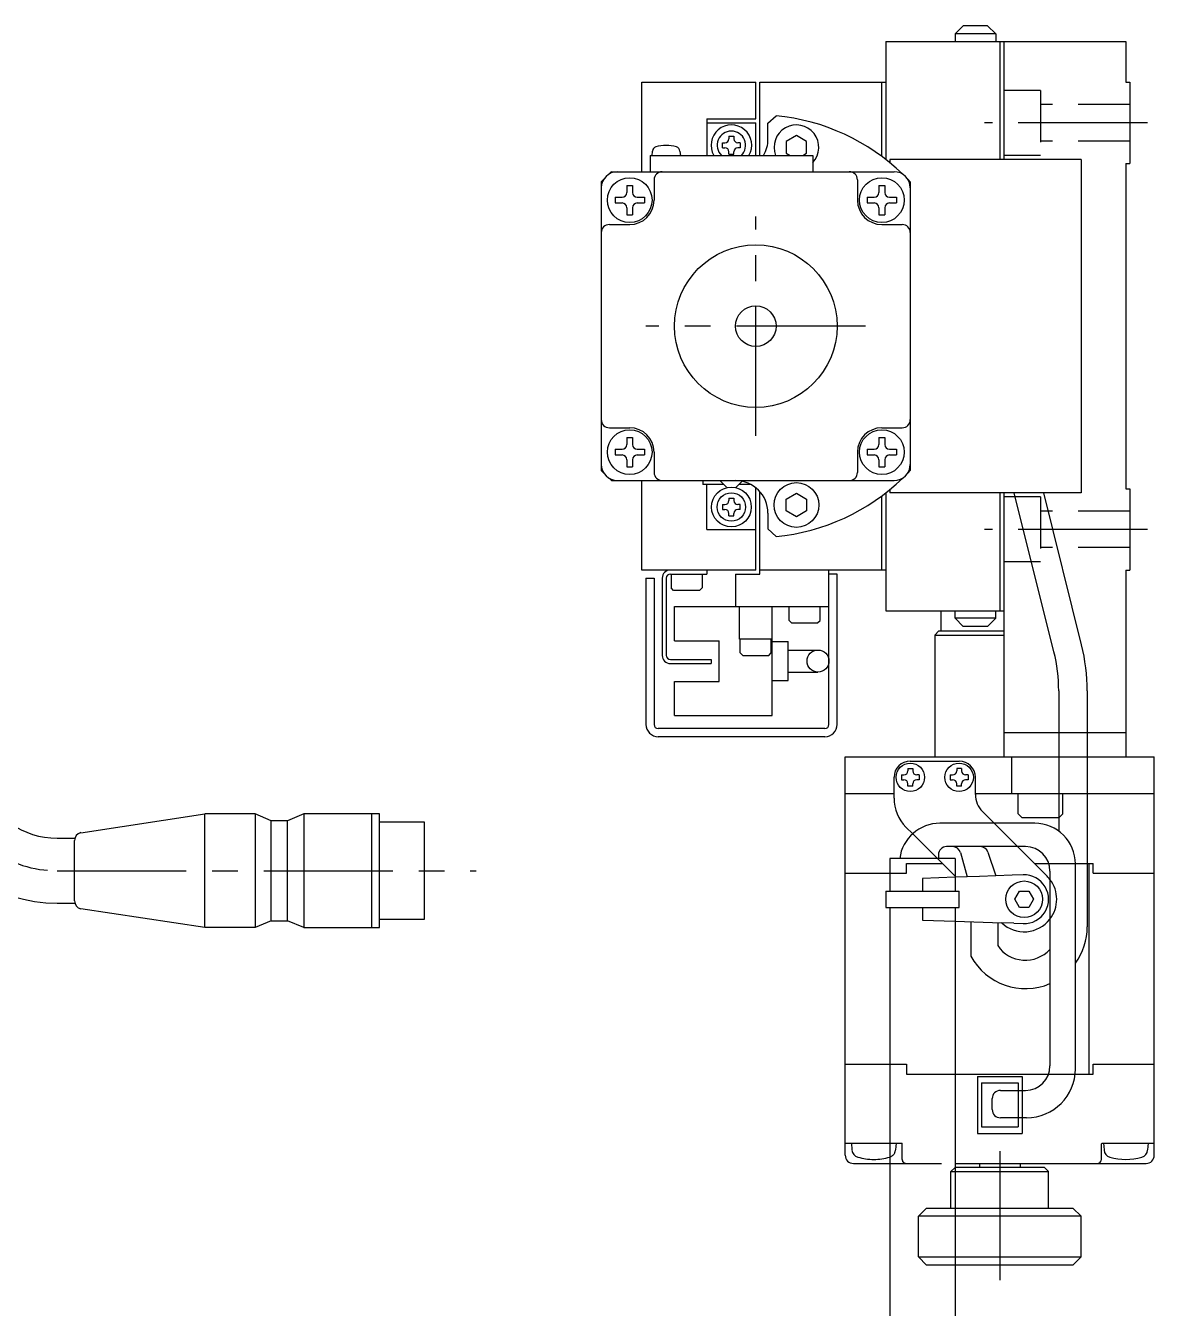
# Model space of a CAD drawing. Extents: x 0 to 411, y -8 to 418.
# Drawn here: x 271.9 to 410.6, y 145 to 302.7 of the extents above; entities that cross this region are included whole.
import ezdxf

# ---------------------------------------------------------------- set-up
doc = ezdxf.new("R2010")
doc.units = 0
doc.header["$LTSCALE"] = 0.5
doc.linetypes.add('CENTER', pattern=[50.8, 31.75, -6.35, 6.35, -6.35])
doc.linetypes.add('DASHED', pattern=[19.05, 12.7, -6.35])
for name, color, linetype in [('MSM_CENTER', 1, 'CENTER'), ('MSM_CONTINUOUS', 7, 'CONTINUOUS'), ('MSM_DASHED', 4, 'DASHED')]:
    doc.layers.add(name, color=color, linetype=linetype)

msp = doc.modelspace()

# ---------------------------------------------------------------- linework, layer by layer
at = {"layer": 'MSM_CENTER'}
for p, q in [((409.78, 290.78), (389.75, 290.78)), ((361.63, 252.28), (361.63, 279.28)), ((375.13, 265.78), (348.13, 265.78)), ((409.78, 240.78), (389.75, 240.78)), ((275.73, 198.79), (327.25, 198.79)), ((391.63, 164.28), (391.63, 147.84))]:
    msp.add_line(p, q, dxfattribs=at)
msp.add_arc((275.73, 212.79), 14, 200.1375, 270, dxfattribs=at)
at = {"layer": 'MSM_CONTINUOUS'}
for p, q in [((387.13, 302.74), (386.13, 301.74)), ((391.13, 301.74), (386.13, 301.74)), ((386.13, 301.74), (386.13, 300.78)), ((390.13, 302.74), (387.13, 302.74)), ((390.13, 302.74), (391.13, 301.74)), ((391.13, 301.74), (391.13, 300.78)), ((377.63, 300.78), (407.13, 300.78)), ((377.63, 300.78), (377.63, 286.28)), ((391.63, 300.78), (391.63, 286.28)), ((392.13, 300.78), (392.13, 286.28)), ((407.13, 300.78), (407.13, 295.78)), ((347.63, 295.78), (361.63, 295.78)), ((347.63, 284.78), (347.63, 295.78)), ((361.63, 291.28), (361.63, 295.78)), ((362.13, 295.78), (377.63, 295.78)), ((362.13, 286.78), (362.13, 295.78)), ((377.13, 286.66), (377.13, 295.78)), ((407.13, 295.78), (407.63, 295.78)), ((407.63, 295.78), (407.63, 285.78)), ((355.63, 291.28), (361.63, 291.28)), ((355.63, 291.28), (355.63, 286.78)), ((355.63, 290.78), (361.63, 290.78)), ((361.63, 286.78), (361.63, 290.78)), ((363.13, 290.74), (364.13, 291.66)), ((363.13, 288.78), (363.13, 290.74)), ((358.33, 289.13), (358.33, 288.83)), ((358.33, 289.13), (358.93, 289.13)), ((358.93, 289.13), (358.93, 288.83)), ((366.63, 289.23), (365.38, 288.5)), ((367.88, 288.5), (366.63, 289.23)), ((348.91, 287.32), (348.86, 286.72)), ((352.31, 287.31), (352.36, 286.72)), ((357.53, 288.33), (357.83, 288.33)), ((357.53, 287.73), (357.53, 288.33)), ((357.53, 287.73), (357.83, 287.73)), ((358.33, 286.93), (358.33, 287.23)), ((358.93, 286.93), (358.93, 287.23)), ((359.73, 288.33), (359.43, 288.33)), ((359.73, 287.73), (359.43, 287.73)), ((359.73, 288.33), (359.73, 287.73)), ((365.38, 288.5), (365.38, 287.06)), ((367.88, 287.06), (367.88, 288.5)), ((348.63, 286.78), (368.63, 286.78)), ((348.63, 286.78), (348.63, 284.78)), ((358.33, 286.93), (358.93, 286.93)), ((365.38, 287.06), (365.87, 286.78)), ((367.4, 286.78), (367.88, 287.06)), ((368.63, 286.78), (368.63, 284.78)), ((401.63, 286.28), (378.13, 286.28)), ((378.13, 286.28), (378.13, 285.88)), ((401.63, 286.28), (401.63, 245.28)), ((407.13, 285.78), (407.63, 285.78)), ((407.13, 285.78), (407.13, 245.78)), ((343.89, 284.78), (378.63, 284.78)), ((342.63, 283.53), (342.63, 248.04)), ((345.78, 283.08), (346.48, 283.08)), ((345.78, 283.08), (345.78, 282.21)), ((346.48, 283.08), (346.48, 282.21)), ((349.13, 283.78), (349.13, 281.28)), ((374.13, 283.78), (374.13, 281.28)), ((376.78, 283.08), (377.48, 283.08)), ((376.78, 283.08), (376.78, 282.21)), ((377.48, 283.08), (377.48, 282.21)), ((380.63, 283.53), (380.63, 248.04)), ((344.33, 281.63), (345.2, 281.63)), ((344.33, 281.63), (344.33, 280.93)), ((344.33, 280.93), (345.2, 280.93)), ((347.06, 281.63), (347.93, 281.63)), ((347.06, 280.93), (347.93, 280.93)), ((347.93, 281.63), (347.93, 280.93)), ((375.33, 281.63), (375.33, 280.93)), ((375.33, 281.63), (376.2, 281.63)), ((375.33, 280.93), (376.2, 280.93)), ((378.06, 281.63), (378.93, 281.63)), ((378.06, 280.93), (378.93, 280.93)), ((378.93, 281.63), (378.93, 280.93)), ((345.78, 280.35), (345.78, 279.48)), ((345.78, 279.48), (346.48, 279.48)), ((346.48, 280.35), (346.48, 279.48)), ((376.78, 280.35), (376.78, 279.48)), ((376.78, 279.48), (377.48, 279.48)), ((377.48, 280.35), (377.48, 279.48)), ((343.63, 278.28), (346.13, 278.28)), ((377.13, 278.28), (379.63, 278.28)), ((343.63, 253.28), (346.13, 253.28)), ((377.13, 253.28), (379.63, 253.28)), ((345.78, 252.08), (346.48, 252.08)), ((345.78, 252.08), (345.78, 251.21)), ((346.48, 252.08), (346.48, 251.21)), ((376.78, 252.08), (377.48, 252.08)), ((376.78, 252.08), (376.78, 251.21)), ((377.48, 252.08), (377.48, 251.21)), ((344.33, 250.63), (344.33, 249.93)), ((344.33, 250.63), (345.2, 250.63)), ((344.33, 249.93), (345.2, 249.93)), ((345.78, 249.35), (345.78, 248.48)), ((346.48, 249.35), (346.48, 248.48)), ((347.06, 250.63), (347.93, 250.63)), ((347.06, 249.93), (347.93, 249.93)), ((347.93, 250.63), (347.93, 249.93)), ((349.13, 250.28), (349.13, 247.78)), ((374.13, 250.28), (374.13, 247.78)), ((375.33, 250.63), (375.33, 249.93)), ((375.33, 250.63), (376.2, 250.63)), ((375.33, 249.93), (376.2, 249.93)), ((376.78, 249.35), (376.78, 248.48)), ((377.48, 249.35), (377.48, 248.48)), ((378.06, 250.63), (378.93, 250.63)), ((378.06, 249.93), (378.93, 249.93)), ((378.93, 250.63), (378.93, 249.93)), ((345.78, 248.48), (346.48, 248.48)), ((376.78, 248.48), (377.48, 248.48)), ((343.89, 246.78), (378.63, 246.78)), ((347.63, 235.78), (347.63, 246.78)), ((355.13, 246.78), (355.13, 246.28)), ((357.72, 246.28), (355.13, 246.28)), ((355.63, 240.78), (355.63, 246.28)), ((358.04, 245.96), (357.22, 246.78)), ((359.23, 245.96), (359.96, 246.7)), ((361.07, 246.28), (359.55, 246.28)), ((358.33, 244.63), (358.33, 244.33)), ((358.33, 244.63), (358.93, 244.63)), ((358.93, 244.63), (358.93, 244.33)), ((361.63, 235.78), (361.63, 245.91)), ((362.13, 235.28), (362.13, 245.43)), ((365.38, 244.5), (366.63, 245.23)), ((366.63, 245.23), (367.88, 244.5)), ((377.13, 235.78), (377.13, 244.91)), ((377.63, 245.29), (377.63, 230.78)), ((378.13, 245.69), (378.13, 245.28)), ((401.63, 245.28), (378.13, 245.28)), ((391.63, 245.28), (391.63, 230.78)), ((392.13, 245.28), (392.13, 212.78)), ((398.29, 225.73), (393.42, 245.28)), ((401.69, 226.58), (397.03, 245.28)), ((407.13, 245.78), (407.63, 245.78)), ((407.63, 245.78), (407.63, 235.78)), ((357.53, 243.83), (357.83, 243.83)), ((357.53, 243.83), (357.53, 243.23)), ((357.53, 243.23), (357.83, 243.23)), ((359.73, 243.83), (359.43, 243.83)), ((359.73, 243.23), (359.43, 243.23)), ((359.73, 243.23), (359.73, 243.83)), ((365.38, 243.06), (365.38, 244.5)), ((366.63, 242.34), (365.38, 243.06)), ((367.88, 243.06), (366.63, 242.34)), ((367.88, 244.5), (367.88, 243.06)), ((358.33, 242.43), (358.33, 242.73)), ((358.33, 242.43), (358.93, 242.43)), ((358.93, 242.43), (358.93, 242.73)), ((363.13, 242.78), (363.13, 240.83)), ((355.63, 240.78), (361.63, 240.78)), ((363.13, 240.83), (364.13, 239.9)), ((361.63, 235.78), (347.63, 235.78)), ((351.13, 235.28), (355.63, 235.28)), ((351.23, 235.28), (351.23, 233.58)), ((355.03, 235.28), (355.03, 233.58)), ((355.63, 235.78), (355.63, 235.28)), ((359.13, 235.28), (359.13, 231.28)), ((359.13, 235.28), (362.13, 235.28)), ((377.63, 235.78), (362.13, 235.78)), ((370.63, 216.78), (370.63, 235.78)), ((371.63, 235.28), (370.63, 235.28)), ((371.63, 216.78), (371.63, 235.28)), ((407.13, 235.78), (407.63, 235.78)), ((407.13, 235.78), (407.13, 212.78)), ((348.13, 234.78), (348.13, 216.78)), ((348.13, 234.78), (349.13, 234.78)), ((349.13, 234.78), (349.13, 216.78)), ((350.13, 234.78), (350.13, 225.28)), ((350.63, 234.78), (350.63, 225.28)), ((351.53, 233.28), (351.23, 233.58)), ((354.73, 233.28), (355.03, 233.58)), ((354.73, 233.28), (351.53, 233.28)), ((351.63, 227.08), (351.63, 231.28)), ((351.63, 231.28), (370.63, 231.28)), ((359.63, 227.28), (359.63, 231.28)), ((363.63, 217.88), (363.63, 231.28)), ((365.73, 229.58), (365.73, 231.28)), ((369.53, 229.58), (369.53, 231.28)), ((377.63, 230.78), (392.13, 230.78)), ((384.38, 230.78), (384.38, 228.28)), ((386.13, 229.84), (386.13, 230.8)), ((391.13, 229.84), (391.13, 230.8)), ((366.03, 229.28), (365.73, 229.58)), ((366.03, 229.28), (369.23, 229.28)), ((369.23, 229.28), (369.53, 229.58)), ((391.13, 229.84), (386.13, 229.84)), ((387.13, 228.84), (386.13, 229.84)), ((390.13, 228.84), (387.13, 228.84)), ((390.13, 228.84), (391.13, 229.84)), ((363.63, 227.28), (359.63, 227.28)), ((359.73, 225.58), (359.73, 227.28)), ((363.53, 225.58), (363.53, 227.28)), ((384.13, 228.28), (383.63, 227.78)), ((383.63, 227.78), (383.63, 212.78)), ((383.63, 227.78), (392.13, 227.78)), ((384.13, 228.28), (392.13, 228.28)), ((351.63, 227.08), (357.13, 227.08)), ((357.13, 222.08), (357.13, 227.08)), ((363.63, 226.98), (365.63, 226.98)), ((365.63, 222.18), (365.63, 226.98)), ((365.63, 225.93), (369.28, 225.93)), ((351.13, 224.78), (356.13, 224.78)), ((351.13, 224.28), (356.13, 224.28)), ((356.13, 224.78), (356.13, 224.28)), ((360.03, 225.28), (359.73, 225.58)), ((360.03, 225.28), (363.23, 225.28)), ((363.23, 225.28), (363.53, 225.58)), ((365.63, 223.23), (369.28, 223.23)), ((351.63, 222.08), (357.13, 222.08)), ((351.63, 217.88), (351.63, 222.08)), ((363.63, 222.18), (365.63, 222.18)), ((398.88, 220.9), (398.88, 203.67)), ((402.38, 220.9), (402.38, 191.89)), ((351.63, 217.88), (363.63, 217.88)), ((370.13, 216.28), (349.63, 216.28)), ((370.13, 215.28), (349.63, 215.28)), ((392.13, 215.78), (398.88, 215.78)), ((402.38, 215.78), (407.13, 215.78)), ((372.63, 163.78), (372.63, 212.78)), ((372.63, 212.78), (398.88, 212.78)), ((380.63, 212.28), (386.63, 212.28)), ((393.13, 208.28), (393.13, 212.78)), ((402.38, 212.78), (410.63, 212.78)), ((410.63, 163.78), (410.63, 212.78)), ((378.63, 207.7), (378.63, 210.28)), ((379.53, 210.58), (379.83, 210.58)), ((379.53, 210.58), (379.53, 209.98)), ((379.53, 209.98), (379.83, 209.98)), ((380.33, 211.38), (380.93, 211.38)), ((380.33, 211.38), (380.33, 211.08)), ((380.93, 211.38), (380.93, 211.08)), ((381.73, 210.58), (381.43, 210.58)), ((381.73, 209.98), (381.43, 209.98)), ((381.73, 210.58), (381.73, 209.98)), ((385.53, 210.58), (385.83, 210.58)), ((385.53, 210.58), (385.53, 209.98)), ((385.53, 209.98), (385.83, 209.98)), ((386.93, 211.38), (386.33, 211.38)), ((386.33, 211.38), (386.33, 211.08)), ((386.93, 211.38), (386.93, 211.08)), ((387.73, 210.58), (387.43, 210.58)), ((387.73, 209.98), (387.43, 209.98)), ((387.73, 210.58), (387.73, 209.98)), ((388.63, 208.18), (388.63, 210.28)), ((372.63, 208.28), (378.63, 208.28)), ((380.33, 209.18), (380.33, 209.48)), ((380.93, 209.18), (380.33, 209.18)), ((380.93, 209.18), (380.93, 209.48)), ((386.33, 209.18), (386.33, 209.48)), ((386.93, 209.18), (386.33, 209.18)), ((386.93, 209.18), (386.93, 209.48)), ((388.63, 208.28), (398.88, 208.28)), ((393.88, 205.78), (393.88, 208.28)), ((402.38, 208.28), (410.63, 208.28)), ((278.64, 203.47), (293.87, 205.79)), ((293.87, 191.79), (293.87, 205.79)), ((300.06, 205.79), (293.87, 205.79)), ((302.06, 204.94), (300.06, 205.79)), ((300.06, 205.79), (300.06, 191.79)), ((306.06, 205.79), (304.06, 204.94)), ((306.06, 205.79), (306.06, 191.79)), ((315.37, 205.79), (306.06, 205.79)), ((314.37, 205.79), (314.37, 191.79)), ((315.37, 191.79), (315.37, 205.79)), ((389.51, 206.06), (390.94, 204.63)), ((393.88, 205.78), (394.38, 205.28)), ((398.88, 205.28), (394.38, 205.28)), ((304.06, 204.94), (302.06, 204.94)), ((302.06, 192.64), (302.06, 204.94)), ((304.06, 192.64), (304.06, 204.94)), ((315.37, 204.79), (320.87, 204.79)), ((320.87, 204.79), (320.87, 192.79)), ((380.1, 204.16), (380.93, 203.33)), ((395.93, 204.63), (384.28, 204.63)), ((275.73, 202.79), (277.91, 202.79)), ((277.87, 195.07), (277.87, 202.5)), ((384.08, 200.75), (384.08, 200.28)), ((394.8, 201.75), (385.08, 201.75)), ((386.79, 201.02), (387.64, 198.04)), ((390.17, 201.07), (391.14, 198.16)), ((393.83, 201.75), (397.46, 198.11)), ((386.13, 200.28), (378.13, 200.28)), ((378.13, 200.28), (378.13, 196.28)), ((386.13, 200.28), (386.13, 196.28)), ((395.89, 199.68), (397.65, 199.68)), ((400.93, 174.4), (400.93, 199.63)), ((402.38, 199.68), (403.13, 199.68)), ((402.63, 173.78), (402.63, 199.68)), ((403.13, 198.48), (403.13, 199.68)), ((372.63, 198.48), (378.13, 198.48)), ((386.13, 198.13), (386.27, 197.99)), ((389.14, 198.09), (386.13, 197.99)), ((393.14, 198.23), (389.14, 198.09)), ((394.53, 198.28), (393.14, 198.23)), ((397.8, 198.75), (397.8, 174.77)), ((403.13, 198.48), (410.63, 198.48)), ((377.63, 196.28), (386.63, 196.28)), ((377.63, 196.28), (377.63, 194.28)), ((386.63, 194.28), (386.63, 196.28)), ((393.48, 195.28), (394.06, 196.28)), ((394.06, 196.28), (395.21, 196.28)), ((395.21, 196.28), (395.79, 195.28)), ((275.73, 194.79), (277.91, 194.79)), ((293.87, 191.79), (278.64, 194.1)), ((377.63, 194.28), (386.63, 194.28)), ((378.13, 194.28), (378.13, 132.13)), ((386.13, 194.28), (386.13, 136.75)), ((394.06, 194.28), (393.48, 195.28)), ((395.21, 194.28), (394.06, 194.28)), ((395.79, 195.28), (395.21, 194.28)), ((302.06, 192.64), (300.06, 191.79)), ((302.06, 192.64), (304.06, 192.64)), ((306.06, 191.79), (304.06, 192.64)), ((320.87, 192.79), (315.37, 192.79)), ((386.13, 192.58), (391.89, 192.38)), ((388.08, 192.51), (388.08, 188.29)), ((300.06, 191.79), (293.87, 191.79)), ((306.06, 191.79), (315.37, 191.79)), ((391.38, 192.4), (391.38, 189.57)), ((393.37, 192.33), (391.89, 192.38)), ((393.37, 192.33), (394.53, 192.29)), ((372.63, 174.98), (378.13, 174.98)), ((386.13, 173.78), (403.13, 173.78)), ((403.13, 173.78), (403.13, 174.98)), ((403.13, 174.98), (410.63, 174.98)), ((388.88, 173.48), (388.88, 166.48)), ((388.88, 173.48), (394.38, 173.48)), ((389.38, 172.68), (393.88, 172.68)), ((389.38, 172.68), (389.38, 167.28)), ((393.88, 172.68), (393.88, 171.77)), ((394.38, 173.48), (394.38, 171.77)), ((390.7, 169.4), (390.7, 170.77)), ((391.7, 171.77), (394.8, 171.77)), ((389.38, 167.28), (393.88, 167.28)), ((394.93, 168.4), (391.7, 168.4)), ((393.88, 168.4), (393.88, 167.28)), ((394.38, 168.4), (394.38, 166.48)), ((388.88, 166.48), (394.38, 166.48)), ((372.63, 165.28), (378.13, 165.28)), ((373.38, 165.28), (373.46, 164.44)), ((404.13, 163.28), (404.13, 165.18)), ((404.23, 165.28), (410.63, 165.28)), ((404.38, 165.28), (404.46, 164.44)), ((409.88, 165.28), (409.81, 164.44)), ((373.63, 162.78), (378.13, 162.78)), ((386.13, 162.78), (409.63, 162.78)), ((389.13, 162.78), (389.13, 162.28)), ((394.13, 162.78), (394.13, 162.28)), ((397.13, 162.28), (386.13, 162.28)), ((386.13, 161.78), (397.63, 161.78)), ((397.13, 162.28), (397.63, 161.78)), ((397.63, 157.28), (397.63, 161.78)), ((386.13, 157.28), (400.63, 157.28)), ((401.63, 156.28), (386.13, 156.28)), ((400.63, 157.28), (401.63, 156.28)), ((401.63, 151.28), (401.63, 156.28)), ((386.13, 151.28), (401.63, 151.28)), ((400.63, 150.28), (386.13, 150.28)), ((401.63, 151.28), (400.63, 150.28))]:
    msp.add_line(p, q, dxfattribs=at)
for centre, radius in [((346.13, 281.28), 2.75), ((377.13, 281.28), 2.75), ((361.63, 265.78), 10), ((361.63, 265.78), 2.5), ((346.13, 250.28), 2.75), ((377.13, 250.28), 2.75), ((366.63, 243.78), 2.75), ((358.63, 243.53), 2.44), ((358.63, 243.53), 1.75), ((369.28, 224.58), 1.35), ((380.63, 210.28), 1.75), ((386.63, 210.28), 1.75), ((394.63, 195.28), 2.25)]:
    msp.add_circle(centre, radius, dxfattribs=at)
for centre, radius, start, end in [((358.63, 288.03), 2.5, 329.9999, 210.0001), ((366.63, 287.78), 2.75, 316.6582, 201.3237), ((361.63, 265.78), 26, 45.9303, 84.4888), ((358.63, 288.03), 1.75, 314.4152, 225.5848), ((357.83, 288.83), 0.5, 270, 0), ((359.43, 288.83), 0.5, 180, 270), ((359.13, 288.78), 4, 330, 0), ((349.49, 287.27), 0.58, 106.5873, 175), ((350.61, 283.52), 4.5, 73.6123, 106.5873), ((351.71, 287.26), 0.6, 5, 73.6123), ((357.83, 287.23), 0.5, 0, 90), ((359.43, 287.23), 0.5, 90, 180), ((344.63, 282.78), 2, 90, 180), ((361.63, 265.78), 26, 133.0491, 134.0697), ((350.13, 283.78), 1, 90, 180), ((373.13, 283.78), 1, 0, 90), ((378.63, 282.78), 2, 0, 90), ((361.63, 265.78), 26, 135.9303, 136.9509), ((361.63, 265.78), 26, 43.0491, 44.0697), ((345.2, 282.21), 0.579, 270, 0), ((345.2, 280.35), 0.579, 0, 90), ((346.13, 281.28), 3, 270, 0), ((347.06, 282.21), 0.579, 180, 270), ((347.06, 280.35), 0.579, 90, 180), ((377.13, 281.28), 3, 180, 270), ((376.2, 282.21), 0.579, 270, 0), ((376.2, 280.35), 0.579, 0, 90), ((378.06, 282.21), 0.579, 180, 270), ((378.06, 280.35), 0.579, 90, 180), ((343.63, 277.28), 1, 90, 180), ((379.63, 277.28), 1, 0, 90), ((343.63, 254.28), 1, 180, 270), ((379.63, 254.28), 1, 270, 0), ((346.13, 250.28), 3, 0, 90), ((377.13, 250.28), 3, 90, 180), ((345.2, 251.21), 0.579, 270, 0), ((347.06, 251.21), 0.579, 180, 270), ((376.2, 251.21), 0.579, 270, 0), ((378.06, 251.21), 0.579, 180, 270), ((345.2, 249.35), 0.579, 0, 90), ((347.06, 249.35), 0.579, 90, 180), ((376.2, 249.35), 0.579, 0, 90), ((378.06, 249.35), 0.579, 90, 180), ((344.63, 248.78), 2, 180, 270), ((361.63, 265.78), 26, 223.0491, 224.0697), ((350.13, 247.78), 1, 180, 270), ((373.13, 247.78), 1, 270, 0), ((378.63, 248.78), 2, 270, 0), ((361.63, 265.78), 26, 315.9303, 316.9509), ((361.63, 265.78), 26, 225.9303, 226.9509), ((359.13, 242.78), 4, 0, 90), ((361.63, 265.78), 26, 275.5112, 314.0697), ((357.83, 244.33), 0.5, 270, 0), ((357.83, 242.73), 0.5, 0, 90), ((359.43, 244.33), 0.5, 180, 270), ((359.43, 242.73), 0.5, 90, 180), ((351.13, 234.78), 1, 90, 180), ((351.13, 234.78), 0.5, 90, 180), ((378.88, 220.9), 20, 0, 13.987), ((378.88, 220.9), 23.5, 0, 13.987), ((351.13, 225.28), 1, 180, 270), ((351.13, 225.28), 0.5, 180, 270), ((349.63, 216.78), 1.5, 180, 270), ((349.63, 216.78), 0.5, 180, 270), ((370.13, 216.78), 0.5, 270, 0), ((370.13, 216.78), 1.5, 270, 0), ((380.63, 210.28), 2, 90, 180), ((386.63, 210.28), 2, 0, 90), ((379.83, 211.08), 0.5, 270, 0), ((379.83, 209.48), 0.5, 0, 90), ((381.43, 211.08), 0.5, 180, 270), ((381.43, 209.48), 0.5, 90, 180), ((385.83, 211.08), 0.5, 270, 0), ((385.83, 209.48), 0.5, 0, 90), ((387.43, 211.08), 0.5, 180, 270), ((387.43, 209.48), 0.5, 90, 180), ((275.73, 212.79), 10, 200.1375, 270), ((383.63, 207.7), 5, 180, 225), ((391.63, 208.18), 3, 180, 225), ((275.73, 212.79), 18, 200.1375, 270), ((384.28, 199.63), 5, 90, 172.5469), ((395.93, 199.63), 5, 0, 90), ((278.87, 202.5), 1, 103.5296, 180), ((385.08, 200.75), 1, 90, 180), ((385.82, 200.75), 1, 15.9849, 90), ((389.22, 200.75), 1, 18.607, 90), ((394.8, 198.75), 3, 0, 90), ((394.63, 195.28), 3, 268, 92), ((394.63, 195.28), 4, 37.7326, 45), ((278.87, 195.07), 1, 180, 256.4704), ((394.63, 195.28), 4, 226.5904, 322.2674), ((394.78, 191.89), 7.61, 323.9467, 0), ((394.77, 191.89), 4.11, 214.3414, 317.3586), ((394.78, 191.89), 7.61, 208.2754, 293.3945), ((394.8, 174.77), 3, 270, 0), ((394.93, 174.4), 6, 270, 0), ((391.7, 170.77), 1, 90, 180), ((391.7, 169.4), 1, 180, 270), ((374.45, 164.52), 1, 185.0002, 253.7431), ((404.23, 165.18), 0.1, 90, 180), ((405.45, 164.52), 1, 185.0002, 253.7431), ((408.81, 164.52), 1, 286.2569, 354.9998), ((373.63, 163.78), 1, 180, 270), ((376.13, 170.28), 7, 253.743, 270), ((376.13, 170.28), 7, 270, 286.257), ((377.81, 164.52), 1, 286.2569, 288.6819), ((403.63, 163.28), 0.5, 270, 0), ((407.13, 170.28), 7, 253.743, 286.257), ((409.63, 163.78), 1, 270, 0)]:
    msp.add_arc(centre, radius, start, end, dxfattribs=at)
at = {"layer": 'MSM_DASHED'}
for p, q in [((396.63, 294.78), (392.13, 294.78)), ((396.63, 294.78), (396.63, 286.78)), ((407.63, 293.03), (396.63, 293.03)), ((407.63, 288.53), (396.63, 288.53)), ((396.63, 286.78), (392.13, 286.78)), ((396.63, 244.78), (392.13, 244.78)), ((396.63, 244.78), (396.63, 236.78)), ((407.63, 243.03), (396.63, 243.03)), ((407.63, 238.53), (396.63, 238.53)), ((396.63, 236.78), (392.13, 236.78)), ((398.88, 215.78), (402.38, 215.78)), ((398.88, 212.78), (402.38, 212.78)), ((398.88, 208.28), (402.38, 208.28)), ((399.38, 205.78), (399.38, 208.28)), ((399.38, 205.78), (398.88, 205.28)), ((390.94, 204.63), (393.83, 201.75)), ((380.93, 203.33), (383.98, 200.28)), ((380.18, 199.68), (384.58, 199.68)), ((380.18, 198.48), (380.18, 199.68)), ((383.98, 200.28), (386.13, 198.13)), ((397.65, 199.68), (402.38, 199.68)), ((378.13, 198.48), (380.18, 198.48)), ((386.13, 197.99), (382.13, 197.85)), ((382.13, 197.85), (382.13, 196.28)), ((382.13, 194.28), (382.13, 192.72)), ((382.13, 192.72), (386.13, 192.58)), ((378.13, 174.98), (380.18, 174.98)), ((380.18, 174.98), (380.18, 173.78)), ((380.18, 173.78), (386.13, 173.78)), ((393.88, 171.77), (393.88, 168.4)), ((394.38, 171.77), (394.38, 168.4)), ((378.13, 165.28), (379.63, 165.28)), ((378.88, 165.28), (378.81, 164.44)), ((379.63, 163.28), (379.63, 165.28)), ((378.13, 162.78), (386.13, 162.78)), ((386.13, 162.28), (385.63, 161.78)), ((385.63, 157.28), (385.63, 161.78)), ((385.63, 161.78), (386.13, 161.78)), ((382.63, 157.28), (381.63, 156.28)), ((381.63, 151.28), (381.63, 156.28)), ((386.13, 156.28), (381.63, 156.28)), ((382.63, 157.28), (386.13, 157.28)), ((381.63, 151.28), (382.63, 150.28)), ((381.63, 151.28), (386.13, 151.28)), ((386.13, 150.28), (382.63, 150.28))]:
    msp.add_line(p, q, dxfattribs=at)
for centre, radius, start, end in [((394.63, 195.28), 4, 322.2674, 37.7326), ((377.81, 164.52), 1, 288.6819, 354.9998), ((380.13, 163.28), 0.5, 180, 270)]:
    msp.add_arc(centre, radius, start, end, dxfattribs=at)

doc.saveas('drawing.dxf')
